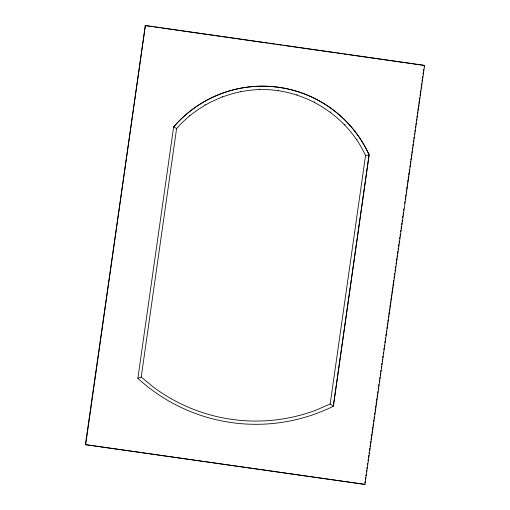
<?xml version="1.0" encoding="UTF-8"?>
<svg xmlns="http://www.w3.org/2000/svg" width="510" height="510" viewBox="0 0 510 510"><rect width="100%" height="100%" fill="white"/><g stroke="black" fill="none" stroke-linecap="round" stroke-linejoin="round"><path stroke-width="0.76" d="M259.475 89.033L259.418 89.562C227.944 90.621 197.395 104.85 176.6 128.545L141.232 377.037L153.14 386.911A171.494 171.411 71.5 0 0 315.99 410.148L330.206 403.99L333.349 406.24L369.132 154.817A117.236 117.179 71.5 0 0 173.649 126.92L173.649 126.92A117.236 117.179 71.5 0 1 369.093 154.83L333.31 406.253A174.802 174.713 71.5 0 1 137.866 378.344L173.649 126.92M85.393 444.643L145.344 25.5L424.607 65.356L364.969 484.398L85.393 444.643L364.969 484.398M85.705 444.541L145.344 25.5M330.18 404.003L365.549 155.512C347.074 115.094 303.807 88.345 259.418 89.562M364.88 482.925L365.103 481.351M365.44 478.986L365.664 477.411M365.887 475.836L366.11 474.262M366.448 471.897L366.671 470.322M366.9 468.747L367.123 467.173M367.455 464.808L367.684 463.233M368.016 460.868L368.245 459.293M368.469 457.719L368.8 455.353M369.03 453.779L369.253 452.204M369.476 450.63L369.814 448.264M370.037 446.69L370.26 445.115M370.483 443.541L370.821 441.175M371.044 439.601L371.267 438.026M371.497 436.452L371.828 434.086M372.051 432.512L372.281 430.937M372.504 429.363L372.842 426.997M373.065 425.423L373.288 423.848M373.626 421.489L373.849 419.908M374.072 418.334L374.295 416.759M374.633 414.4L374.856 412.819M375.079 411.245L375.417 408.886M375.64 407.311L375.864 405.731M376.087 404.156L376.425 401.797M376.648 400.222L376.877 398.642M377.1 397.067L377.432 394.708M377.661 393.133L377.884 391.553M378.222 389.194L378.445 387.619M378.669 386.044L378.892 384.464M379.23 382.105L379.453 380.53M379.676 378.956L379.899 377.375M380.237 375.016L380.46 373.441M380.683 371.867L380.913 370.286M381.244 367.927L381.474 366.352M381.697 364.778L381.92 363.197M382.258 360.838L382.481 359.263M382.704 357.688L382.927 356.108M383.265 353.749L383.488 352.174M383.826 349.809L384.049 348.234M384.272 346.66L384.495 345.085M384.833 342.72L385.056 341.145M385.279 339.571L385.509 337.996M385.84 335.631L386.07 334.056M386.293 332.482L386.516 330.907M386.854 328.542L387.077 326.967M387.3 325.393L387.638 323.028M387.861 321.453L388.084 319.878M388.422 317.513L388.645 315.939M388.869 314.364L389.206 311.999M389.43 310.424L389.653 308.85M389.876 307.275L390.214 304.91M390.437 303.335L390.66 301.761M390.889 300.186L391.221 297.821M391.45 296.246L391.674 294.672M391.897 293.097L392.235 290.732M392.458 289.157L392.681 287.583M392.904 286.008L393.242 283.643M393.465 282.068L393.688 280.494M394.026 278.128L394.249 276.554M394.472 274.979L394.702 273.405M395.033 271.039L395.256 269.465M395.486 267.89L395.709 266.316M396.047 263.95L396.27 262.376M396.493 260.801L396.831 258.436M397.054 256.861L397.277 255.287M397.5 253.712L397.838 251.347M398.061 249.772L398.284 248.198M398.508 246.623L398.845 244.258M399.069 242.683L399.292 241.109M399.63 238.75L399.853 237.169M400.082 235.594L400.305 234.02M400.643 231.661L400.866 230.08M401.089 228.505L401.313 226.931M401.65 224.572L401.874 222.991M402.097 221.416L402.32 219.842M402.658 217.483L402.881 215.902M403.104 214.327L403.333 212.753M403.665 210.394L403.888 208.813M404.679 203.305L404.902 201.724M405.233 199.365L405.463 197.791M405.686 196.216L405.909 194.635M406.247 192.276L406.47 190.702M406.693 189.127L407.031 186.762M407.254 185.187L407.477 183.613M407.7 182.038L408.038 179.673M408.261 178.098L408.484 176.524M408.714 174.949L409.045 172.584M409.275 171.009L409.498 169.435M409.83 167.07L410.059 165.495M410.282 163.92L410.62 161.555M410.843 159.981L411.066 158.406M411.289 156.831L411.627 154.466M411.85 152.892L412.074 151.317M412.297 149.742L412.635 147.377M412.858 145.803L413.081 144.228M413.31 142.653L413.642 140.288M413.865 138.714L414.094 137.139M414.426 134.774L414.656 133.199M414.879 131.625L415.102 130.05M415.44 127.685L415.663 126.11M415.886 124.536L416.109 122.961M416.447 120.596L416.67 119.021M416.893 117.447L417.116 115.872M417.454 113.507L417.677 111.932M417.907 110.358L418.238 107.992M418.461 106.418L418.691 104.843M418.914 103.269L419.252 100.903M419.475 99.329L419.698 97.754M420.036 95.389L420.259 93.814M420.482 92.24L420.705 90.665M421.043 88.3L421.266 86.725M421.489 85.151L421.713 83.576M422.05 81.211L422.274 79.636M422.503 78.062L422.726 76.487M423.058 74.122L423.287 72.547M423.51 70.973L423.733 69.398M424.071 67.033L424.607 65.356M240.567 91.615L240.516 91.105M278.524 90.142L278.383 90.665M297.12 94.407L296.928 94.885M314.753 101.7L314.485 102.153M330.926 111.824L330.576 112.245M345.193 124.497L344.76 124.867M357.159 139.364L356.694 139.663M137.866 378.344L141.232 377.037M205.109 104.939L204.924 104.48M189.541 115.815L189.286 115.407M176.6 128.545L174.063 127.162M365.549 155.512L368.59 154.925M145.031 25.602L152.917 26.73M154.498 26.953L160.019 27.744M161.6 27.967L199.461 33.373M201.042 33.596L206.563 34.387M208.144 34.61L213.665 35.4M215.239 35.623L220.766 36.414M222.341 36.637L267.31 43.057M268.885 43.28L274.405 44.07M275.986 44.294L281.507 45.084M283.082 45.307L335.153 52.74M336.728 52.963L342.248 53.754M343.829 53.977L424.294 65.459M222.162 96.301L222.29 96.772"/></g></svg>
